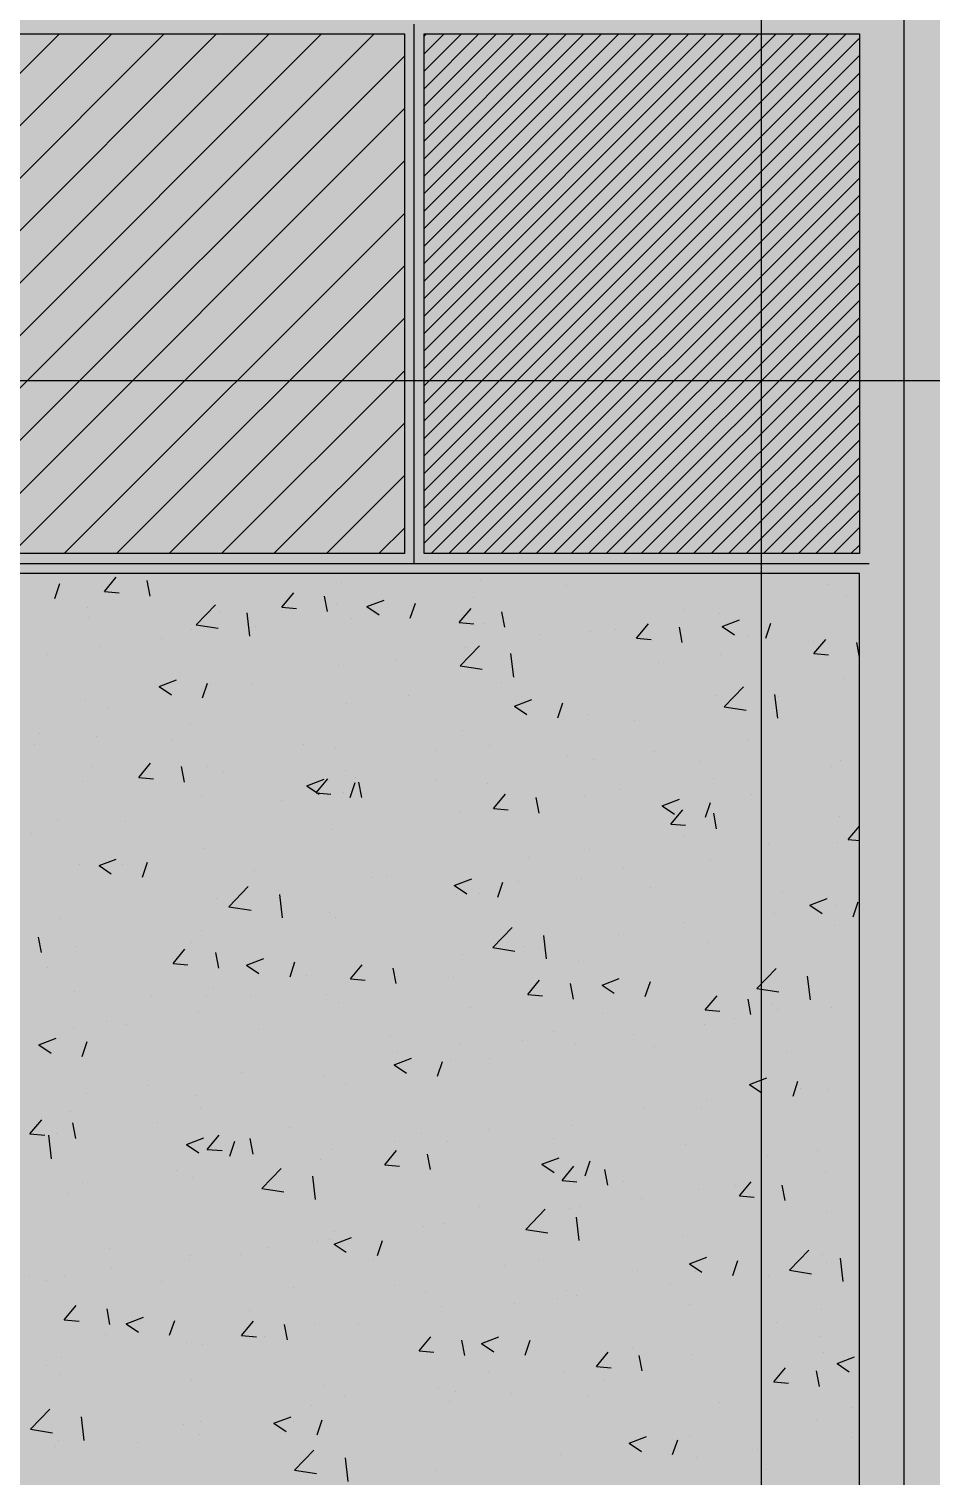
# Model space of a CAD drawing. Header units: millimetres. Extents: x 709 to 3952, y 378 to 2394.
# Drawn here: x 2125.4 to 2216.6, y 1641.6 to 1787.9 of the extents above; entities that cross this region are included whole.
import ezdxf

# ---------------------------------------------------------------- set-up
doc = ezdxf.new("R2010")
doc.units = ezdxf.units.MM
doc.layers.add('BAS', color=252, linetype='Continuous')

# ---------------------------------------------------------------- blocks, each defined once
blk = doc.blocks.new('*X202')
at = {"color": 0}
for p, q in [((410675.79, 4018803.05), (410707.79, 4018835.05)), ((410677.94, 4018799.89), (410713.1, 4018835.05)), ((410680.08, 4018796.73), (410718.4, 4018835.05)), ((410682.22, 4018793.56), (410723.7, 4018835.05)), ((410684.36, 4018790.4), (410729.01, 4018835.05)), ((410686.5, 4018787.24), (410734.31, 4018835.05)), ((410688.64, 4018784.08), (410739.61, 4018835.05)), ((410692.37, 4018782.5), (410744.91, 4018835.05)), ((410697.67, 4018782.5), (410750.22, 4018835.05)), ((410702.97, 4018782.5), (410755.52, 4018835.05)), ((410708.28, 4018782.5), (410760.82, 4018835.05)), ((410673.65, 4018806.21), (410701.82, 4018834.38)), ((410713.58, 4018782.5), (410763.89, 4018832.81)), ((410718.88, 4018782.5), (410763.89, 4018827.5)), ((410671.51, 4018809.37), (410685.4, 4018823.26)), ((410724.19, 4018782.5), (410763.89, 4018822.2)), ((410729.49, 4018782.5), (410763.89, 4018816.9)), ((410734.79, 4018782.5), (410763.89, 4018811.59)), ((410740.1, 4018782.5), (410763.89, 4018806.29)), ((410745.4, 4018782.5), (410763.89, 4018800.99)), ((410750.7, 4018782.5), (410763.89, 4018795.68)), ((410756.01, 4018782.5), (410763.89, 4018790.38)), ((410761.31, 4018782.5), (410763.89, 4018785.08))]:
    blk.add_line(p, q, dxfattribs=at)
blk = doc.blocks.new('*X203')
at = {"color": 0}
for p, q in [((410765.89, 4018792.38), (410808.55, 4018835.05)), ((410765.89, 4018794.15), (410806.79, 4018835.05)), ((410765.89, 4018795.92), (410805.02, 4018835.05)), ((410765.89, 4018797.68), (410803.25, 4018835.05)), ((410765.89, 4018799.45), (410801.48, 4018835.05)), ((410765.89, 4018801.22), (410799.72, 4018835.05)), ((410765.89, 4018802.99), (410797.95, 4018835.05)), ((410765.89, 4018804.76), (410796.18, 4018835.05)), ((410765.89, 4018806.52), (410794.41, 4018835.05)), ((410765.89, 4018808.29), (410792.64, 4018835.05)), ((410765.89, 4018810.06), (410790.88, 4018835.05)), ((410765.89, 4018811.83), (410789.11, 4018835.05)), ((410765.89, 4018813.59), (410787.34, 4018835.05)), ((410765.89, 4018815.36), (410785.57, 4018835.05)), ((410765.89, 4018817.13), (410783.81, 4018835.05)), ((410765.89, 4018818.9), (410782.04, 4018835.05)), ((410765.89, 4018820.67), (410780.27, 4018835.05)), ((410765.89, 4018822.43), (410778.5, 4018835.05)), ((410765.89, 4018824.2), (410776.73, 4018835.05)), ((410765.89, 4018825.97), (410774.97, 4018835.05)), ((410765.89, 4018827.74), (410773.2, 4018835.05)), ((410765.89, 4018829.5), (410771.43, 4018835.05)), ((410765.89, 4018831.27), (410769.66, 4018835.05)), ((410765.89, 4018833.04), (410767.9, 4018835.05)), ((410765.89, 4018834.81), (410766.13, 4018835.05)), ((410765.89, 4018790.61), (410809.89, 4018834.61)), ((410765.89, 4018788.85), (410809.89, 4018832.85)), ((410765.89, 4018787.08), (410809.89, 4018831.08)), ((410765.89, 4018785.31), (410809.89, 4018829.31)), ((410765.89, 4018783.54), (410809.89, 4018827.54)), ((410766.61, 4018782.5), (410809.89, 4018825.78)), ((410768.38, 4018782.5), (410809.89, 4018824.01)), ((410770.15, 4018782.5), (410809.89, 4018822.24)), ((410771.92, 4018782.5), (410809.89, 4018820.47)), ((410773.68, 4018782.5), (410809.89, 4018818.7)), ((410775.45, 4018782.5), (410809.89, 4018816.94)), ((410777.22, 4018782.5), (410809.89, 4018815.17)), ((410778.99, 4018782.5), (410809.89, 4018813.4)), ((410780.76, 4018782.5), (410809.89, 4018811.63)), ((410782.52, 4018782.5), (410809.89, 4018809.87)), ((410784.29, 4018782.5), (410809.89, 4018808.1)), ((410786.06, 4018782.5), (410809.89, 4018806.33)), ((410787.83, 4018782.5), (410809.89, 4018804.56)), ((410789.59, 4018782.5), (410809.89, 4018802.79)), ((410791.36, 4018782.5), (410809.89, 4018801.03)), ((410793.13, 4018782.5), (410809.89, 4018799.26)), ((410794.9, 4018782.5), (410809.89, 4018797.49)), ((410796.67, 4018782.5), (410809.89, 4018795.72)), ((410798.43, 4018782.5), (410809.89, 4018793.96)), ((410800.2, 4018782.5), (410809.89, 4018792.19)), ((410801.97, 4018782.5), (410809.89, 4018790.42)), ((410803.74, 4018782.5), (410809.89, 4018788.65)), ((410805.5, 4018782.5), (410809.89, 4018786.88)), ((410807.27, 4018782.5), (410809.89, 4018785.12)), ((410809.04, 4018782.5), (410809.89, 4018783.35))]:
    blk.add_line(p, q, dxfattribs=at)
blk = doc.blocks.new('*X234')
at = {"color": 0}
for p, q in [((410728.56, 4018777.96), (410729.07, 4018779.47)), ((410733.56, 4018778.66), (410734.76, 4018780.1)), ((410738.18, 4018778.2), (410737.89, 4018779.76)), ((410757.58, 4018779.53), (410757.58, 4018779.53)), ((410771.58, 4018779.81), (410771.58, 4018779.81)), ((410780.33, 4018779.3), (410780.33, 4018779.3)), ((410806.73, 4018779.33), (410806.73, 4018779.33)), ((410733.56, 4018778.66), (410735.05, 4018778.53)), ((410751.49, 4018777.09), (410752.7, 4018778.53)), ((410756.12, 4018776.63), (410755.83, 4018778.19)), ((410760.1, 4018777.13), (410761.86, 4018777.8)), ((410770.86, 4018778.05), (410770.86, 4018778.05)), ((410808.56, 4018778.2), (410808.56, 4018778.2)), ((410731.89, 4018777.08), (410731.89, 4018777.08)), ((410742.85, 4018775.28), (410744.8, 4018777.31)), ((410744.6, 4018777.66), (410744.6, 4018777.66)), ((410745.23, 4018776.52), (410745.23, 4018776.52)), ((410748.26, 4018774.15), (410747.99, 4018776.52)), ((410751.49, 4018777.09), (410752.99, 4018776.96)), ((410757, 4018777.31), (410757, 4018777.31)), ((410760.11, 4018777.13), (410761.35, 4018776.29)), ((410764.49, 4018775.96), (410765, 4018777.47)), ((410764.6, 4018777.23), (410764.6, 4018777.23)), ((410769.42, 4018775.52), (410770.63, 4018776.96)), ((410774.05, 4018775.06), (410773.76, 4018776.62)), ((410792.15, 4018776.82), (410792.15, 4018776.82)), ((410795.73, 4018776.44), (410795.73, 4018776.44)), ((410731.97, 4018776.06), (410731.97, 4018776.06)), ((410742.42, 4018774.8), (410742.42, 4018774.8)), ((410742.85, 4018775.28), (410745.07, 4018774.94)), ((410748.81, 4018775.15), (410748.81, 4018775.15)), ((410758.58, 4018775.95), (410758.58, 4018775.95)), ((410769.42, 4018775.52), (410770.92, 4018775.39)), ((410771.93, 4018775.39), (410771.93, 4018775.39)), ((410785.27, 4018774.82), (410785.27, 4018774.82)), ((410787.35, 4018773.96), (410788.56, 4018775.39)), ((410791.98, 4018773.49), (410791.69, 4018775.06)), ((410796.03, 4018775.13), (410797.78, 4018775.8)), ((410796.03, 4018775.13), (410797.28, 4018774.29)), ((410800.42, 4018773.96), (410800.93, 4018775.47)), ((410739.34, 4018773.91), (410739.34, 4018773.91)), ((410777.57, 4018774.32), (410777.57, 4018774.32)), ((410782.74, 4018774.57), (410782.74, 4018774.57)), ((410787.35, 4018773.96), (410788.85, 4018773.82)), ((410798.62, 4018774.26), (410798.62, 4018774.26)), ((410805.27, 4018773.59), (410805.27, 4018773.59)), ((410805.28, 4018772.39), (410806.49, 4018773.82)), ((410809.89, 4018772.04), (410809.62, 4018773.49)), ((410727.84, 4018772.3), (410727.84, 4018772.3)), ((410733.09, 4018773.08), (410733.09, 4018773.08)), ((410769.53, 4018771.14), (410771.48, 4018773.17)), ((410770.11, 4018772.97), (410770.11, 4018772.97)), ((410774.94, 4018770.01), (410774.67, 4018772.38)), ((410795.8, 4018772.34), (410795.8, 4018772.34)), ((410805.29, 4018772.39), (410806.78, 4018772.26)), ((410757.28, 4018771.21), (410757.28, 4018771.21)), ((410762.99, 4018771.82), (410762.99, 4018771.82)), ((410769.53, 4018771.14), (410771.75, 4018770.8)), ((410789.54, 4018771.52), (410789.54, 4018771.52)), ((410739.1, 4018769.07), (410740.85, 4018769.74)), ((410739.1, 4018769.07), (410740.34, 4018768.23)), ((410743.49, 4018767.9), (410743.99, 4018769.41)), ((410744.29, 4018769.33), (410744.29, 4018769.33)), ((410748.41, 4018769.31), (410748.41, 4018769.31)), ((410773.75, 4018769.44), (410773.75, 4018769.44)), ((410796.21, 4018767.01), (410798.16, 4018769.04)), ((410808.26, 4018769.88), (410808.26, 4018769.88)), ((410731.67, 4018767.73), (410731.67, 4018767.73)), ((410764.28, 4018768.19), (410764.28, 4018768.19)), ((410775.03, 4018767.06), (410776.78, 4018767.74)), ((410795.42, 4018768.12), (410795.42, 4018768.12)), ((410801.63, 4018765.87), (410801.35, 4018768.25)), ((410801.7, 4018768.07), (410801.7, 4018768.07)), ((410733.84, 4018766.81), (410733.84, 4018766.81)), ((410758.02, 4018767.37), (410758.02, 4018767.37)), ((410775.03, 4018767.06), (410776.27, 4018766.22)), ((410779.41, 4018765.9), (410779.92, 4018767.41)), ((410782.44, 4018766.25), (410782.44, 4018766.25)), ((410796.21, 4018767.01), (410798.43, 4018766.66)), ((410742.24, 4018765.29), (410742.24, 4018765.29)), ((410769.81, 4018764.65), (410769.81, 4018764.65)), ((410787.12, 4018765.57), (410787.12, 4018765.57)), ((410726.51, 4018763.22), (410726.51, 4018763.22)), ((410727.02, 4018764.31), (410727.02, 4018764.31)), ((410732.77, 4018764.05), (410732.77, 4018764.05)), ((410740.37, 4018763.74), (410740.37, 4018763.74)), ((410753.71, 4018763.18), (410753.71, 4018763.18)), ((410798.69, 4018763.73), (410798.69, 4018763.73)), ((410756.97, 4018762.89), (410756.97, 4018762.89)), ((410767.06, 4018762.61), (410767.06, 4018762.61)), ((410772.54, 4018763.07), (410772.54, 4018763.07)), ((410780.4, 4018762.05), (410780.4, 4018762.05)), ((410782.96, 4018761.66), (410782.96, 4018761.66)), ((410789.22, 4018762.48), (410789.22, 4018762.48)), ((410732.29, 4018760.95), (410732.29, 4018760.95)), ((410737.03, 4018759.86), (410738.23, 4018761.29)), ((410741.65, 4018759.39), (410741.36, 4018760.96)), ((410743.99, 4018761.01), (410743.99, 4018761.01)), ((410745.64, 4018760.38), (410745.64, 4018760.38)), ((410757.96, 4018760.57), (410757.96, 4018760.57)), ((410793.75, 4018761.49), (410793.75, 4018761.49)), ((410807.09, 4018760.92), (410807.09, 4018760.92)), ((410807.95, 4018761.56), (410807.95, 4018761.56)), ((410731.36, 4018759.41), (410731.36, 4018759.41)), ((410737.03, 4018759.86), (410738.52, 4018759.73)), ((410754.02, 4018759), (410755.77, 4018759.67)), ((410754.02, 4018759), (410755.27, 4018758.16)), ((410754.96, 4018758.29), (410756.16, 4018759.72)), ((410758.41, 4018757.83), (410758.92, 4018759.34)), ((410758.98, 4018759.82), (410758.98, 4018759.82)), ((410759.58, 4018757.82), (410759.29, 4018759.39)), ((410767.17, 4018759.58), (410767.17, 4018759.58)), ((410772.33, 4018759.26), (410772.33, 4018759.26)), ((410785.67, 4018758.69), (410785.67, 4018758.69)), ((410795.12, 4018759.8), (410795.12, 4018759.8)), ((410743.38, 4018758.06), (410743.38, 4018758.06)), ((410751.45, 4018757.51), (410751.45, 4018757.51)), ((410754.96, 4018758.29), (410756.45, 4018758.16)), ((410757.71, 4018758.33), (410757.71, 4018758.33)), ((410772.89, 4018756.72), (410774.1, 4018758.16)), ((410777.52, 4018756.25), (410777.23, 4018757.82)), ((410782.13, 4018757.92), (410782.13, 4018757.92)), ((410789.95, 4018757), (410791.7, 4018757.67)), ((410794.34, 4018755.83), (410794.84, 4018757.34)), ((410799.02, 4018758.13), (410799.02, 4018758.13)), ((410769.51, 4018756.32), (410769.51, 4018756.32)), ((410772.89, 4018756.72), (410774.39, 4018756.59)), ((410789.95, 4018757), (410791.19, 4018756.16)), ((410790.82, 4018755.15), (410792.03, 4018756.59)), ((410795.45, 4018754.68), (410795.16, 4018756.25)), ((410807.9, 4018755.95), (410807.9, 4018755.95)), ((410728.8, 4018755.56), (410728.8, 4018755.56)), ((410735.66, 4018755.43), (410735.66, 4018755.43)), ((410756.67, 4018754.56), (410756.67, 4018754.56)), ((410790.82, 4018755.15), (410792.32, 4018755.02)), ((410808.75, 4018753.58), (410809.89, 4018754.93)), ((410726.19, 4018754.18), (410726.19, 4018754.18)), ((410792.11, 4018753.87), (410792.11, 4018753.87)), ((410800.67, 4018753.16), (410800.67, 4018753.16)), ((410807.65, 4018753.24), (410807.65, 4018753.24)), ((410808.76, 4018753.58), (410809.89, 4018753.48)), ((410733.02, 4018750.94), (410734.77, 4018751.61)), ((410743.69, 4018752.69), (410743.69, 4018752.69)), ((410776.39, 4018751.8), (410776.39, 4018751.8)), ((410782.65, 4018752.62), (410782.65, 4018752.62)), ((410794.81, 4018751.48), (410794.81, 4018751.48)), ((410731.06, 4018751.09), (410731.06, 4018751.09)), ((410733.02, 4018750.94), (410734.26, 4018750.1)), ((410735.39, 4018751.03), (410735.39, 4018751.03)), ((410737.4, 4018749.77), (410737.91, 4018751.28)), ((410748.74, 4018750.47), (410748.74, 4018750.47)), ((410786.09, 4018750.65), (410786.09, 4018750.65)), ((410746.16, 4018746.79), (410748.11, 4018748.82)), ((410751.13, 4018748.47), (410751.13, 4018748.47)), ((410760.6, 4018749.72), (410760.6, 4018749.72)), ((410762.08, 4018749.91), (410762.08, 4018749.91)), ((410768.94, 4018748.94), (410770.7, 4018749.61)), ((410768.95, 4018748.93), (410770.19, 4018748.1)), ((410773.33, 4018747.77), (410773.84, 4018749.28)), ((410775.43, 4018749.34), (410775.43, 4018749.34)), ((410781.83, 4018749.6), (410781.83, 4018749.6)), ((410788.77, 4018748.78), (410788.77, 4018748.78)), ((410744.87, 4018747.65), (410744.87, 4018747.65)), ((410751.58, 4018745.66), (410751.3, 4018748.03)), ((410769.2, 4018748), (410769.2, 4018748)), ((410771.51, 4018748.15), (410771.51, 4018748.15)), ((410802.12, 4018748.21), (410802.12, 4018748.21)), ((410804.87, 4018746.93), (410806.62, 4018747.61)), ((410806.66, 4018747.67), (410806.66, 4018747.67)), ((410809.26, 4018745.77), (410809.77, 4018747.28)), ((410729.08, 4018745.57), (410729.08, 4018745.57)), ((410746.16, 4018746.79), (410748.39, 4018746.45)), ((410756.37, 4018746.24), (410756.37, 4018746.24)), ((410756.93, 4018745.65), (410756.93, 4018745.65)), ((410801.33, 4018746.09), (410801.33, 4018746.09)), ((410804.87, 4018746.93), (410806.12, 4018746.09)), ((410807.58, 4018746.91), (410807.58, 4018746.91)), ((410743.38, 4018744.37), (410743.38, 4018744.37)), ((410772.84, 4018742.65), (410774.79, 4018744.68)), ((410792.08, 4018745.17), (410792.08, 4018745.17)), ((410807.35, 4018744.91), (410807.35, 4018744.91)), ((410727.19, 4018742.15), (410726.9, 4018743.72)), ((410730.75, 4018742.77), (410730.75, 4018742.77)), ((410742.35, 4018743.15), (410742.35, 4018743.15)), ((410772.84, 4018742.65), (410775.07, 4018742.31)), ((410776.07, 4018742.76), (410776.07, 4018742.76)), ((410777.5, 4018742.66), (410777.5, 4018742.66)), ((410778.26, 4018741.52), (410777.98, 4018743.89)), ((410785.54, 4018744.01), (410785.54, 4018744.01)), ((410794.51, 4018743.15), (410794.51, 4018743.15)), ((410740.5, 4018741.05), (410741.7, 4018742.49)), ((410745.12, 4018740.59), (410744.83, 4018742.15)), ((410747.94, 4018740.87), (410749.69, 4018741.54)), ((410752.33, 4018739.7), (410752.83, 4018741.22)), ((410769.81, 4018741.94), (410769.81, 4018741.94)), ((410781.53, 4018741.28), (410781.53, 4018741.28)), ((410727.77, 4018740.64), (410727.77, 4018740.64)), ((410740.5, 4018741.05), (410741.99, 4018740.92)), ((410747.94, 4018740.87), (410749.18, 4018740.03)), ((410754.02, 4018739.86), (410754.02, 4018739.86)), ((410758.43, 4018739.48), (410759.63, 4018740.92)), ((410763.05, 4018739.02), (410762.76, 4018740.58)), ((410762.92, 4018740.16), (410762.92, 4018740.16)), ((410768.9, 4018739.68), (410768.9, 4018739.68)), ((410799.52, 4018738.52), (410801.47, 4018740.55)), ((410804.94, 4018737.38), (410804.66, 4018739.76)), ((410730.52, 4018738.26), (410730.52, 4018738.26)), ((410744.55, 4018738.61), (410744.55, 4018738.61)), ((410758.43, 4018739.48), (410759.92, 4018739.35)), ((410776.36, 4018737.92), (410777.56, 4018739.35)), ((410780.98, 4018737.45), (410780.7, 4018739.02)), ((410783.87, 4018738.87), (410785.62, 4018739.54)), ((410783.87, 4018738.87), (410785.11, 4018738.03)), ((410788.25, 4018737.7), (410788.76, 4018739.21)), ((410799.52, 4018738.52), (410801.75, 4018738.17)), ((410738.29, 4018737.79), (410738.29, 4018737.79)), ((410743.87, 4018737.69), (410743.87, 4018737.69)), ((410748.34, 4018737.66), (410748.34, 4018737.66)), ((410756.06, 4018737.92), (410756.06, 4018737.92)), ((410757.21, 4018737.13), (410757.21, 4018737.13)), ((410776.36, 4018737.91), (410777.86, 4018737.78)), ((410794.29, 4018736.35), (410795.5, 4018737.78)), ((410798.92, 4018735.88), (410798.63, 4018737.45)), ((410801.01, 4018737.05), (410801.01, 4018737.05)), ((410743.08, 4018736.05), (410743.08, 4018736.05)), ((410770.56, 4018736.57), (410770.56, 4018736.57)), ((410783.91, 4018736), (410783.91, 4018736)), ((410794.29, 4018736.35), (410795.79, 4018736.22)), ((410794.75, 4018736.23), (410794.75, 4018736.23)), ((410797.25, 4018735.44), (410797.25, 4018735.44)), ((410801.63, 4018736.42), (410801.63, 4018736.42)), ((410807.04, 4018736.59), (410807.04, 4018736.59)), ((410730.45, 4018734.44), (410730.45, 4018734.44)), ((410733.76, 4018735.16), (410733.76, 4018735.16)), ((410735.79, 4018734.9), (410735.79, 4018734.9)), ((410749.14, 4018734.34), (410749.14, 4018734.34)), ((410778.96, 4018734.15), (410778.96, 4018734.15)), ((410787.05, 4018733.91), (410787.05, 4018733.91)), ((410794.21, 4018734.83), (410794.21, 4018734.83)), ((410726.93, 4018732.81), (410728.68, 4018733.48)), ((410726.93, 4018732.81), (410728.18, 4018731.97)), ((410731.32, 4018731.64), (410731.83, 4018733.15)), ((410762.49, 4018733.77), (410762.49, 4018733.77)), ((410769.49, 4018732.9), (410769.49, 4018732.9)), ((410775.83, 4018733.21), (410775.83, 4018733.21)), ((410781.22, 4018732.96), (410781.22, 4018732.96)), ((410789.18, 4018732.64), (410789.18, 4018732.64)), ((410762.86, 4018730.81), (410764.61, 4018731.48)), ((410763.23, 4018732.08), (410763.23, 4018732.08)), ((410767.25, 4018729.64), (410767.76, 4018731.15)), ((410768.59, 4018731.36), (410768.59, 4018731.36)), ((410772.47, 4018731.41), (410772.47, 4018731.41)), ((410802.52, 4018732.08), (410802.52, 4018732.08)), ((410747.44, 4018730), (410747.44, 4018730)), ((410755.76, 4018729.6), (410755.76, 4018729.6)), ((410762.86, 4018730.81), (410764.11, 4018729.97)), ((410798.79, 4018728.8), (410800.54, 4018729.48)), ((410737.98, 4018728.75), (410737.98, 4018728.75)), ((410757.89, 4018728.91), (410757.89, 4018728.91)), ((410798.79, 4018728.8), (410800.03, 4018727.96)), ((410803.18, 4018727.64), (410803.68, 4018729.15)), ((410803.9, 4018728.44), (410803.9, 4018728.44)), ((410806.74, 4018728.27), (410806.74, 4018728.27)), ((410731.72, 4018727.93), (410731.72, 4018727.93)), ((410742.77, 4018727.72), (410742.77, 4018727.72)), ((410793.9, 4018726.51), (410793.9, 4018726.51)), ((410794.43, 4018727.19), (410794.43, 4018727.19)), ((410726.03, 4018723.82), (410727.24, 4018725.25)), ((410730.15, 4018726.12), (410730.15, 4018726.12)), ((410743.31, 4018726.41), (410743.31, 4018726.41)), ((410788.17, 4018726.37), (410788.17, 4018726.37)), ((410726.04, 4018723.82), (410727.53, 4018723.69)), ((410728.21, 4018721.3), (410727.94, 4018723.68)), ((410728.73, 4018723.9), (410728.73, 4018723.9)), ((410730.66, 4018723.35), (410730.37, 4018724.92)), ((410738.9, 4018724.99), (410738.9, 4018724.99)), ((410743.97, 4018722.25), (410745.17, 4018723.68)), ((410752.24, 4018724.42), (410752.24, 4018724.42)), ((410765.59, 4018723.86), (410765.59, 4018723.86)), ((410772.38, 4018724.29), (410772.38, 4018724.29)), ((410780.92, 4018724.64), (410780.92, 4018724.64)), ((410741.86, 4018722.74), (410743.61, 4018723.42)), ((410741.86, 4018722.74), (410743.1, 4018721.9)), ((410743.97, 4018722.25), (410745.46, 4018722.12)), ((410746.24, 4018721.58), (410746.75, 4018723.09)), ((410748.59, 4018721.78), (410748.3, 4018723.35)), ((410756.66, 4018722.22), (410756.66, 4018722.22)), ((410761.9, 4018720.68), (410763.1, 4018722.12)), ((410762.91, 4018723.04), (410762.91, 4018723.04)), ((410768.29, 4018723.04), (410768.29, 4018723.04)), ((410778.93, 4018723.3), (410778.93, 4018723.3)), ((410792.28, 4018722.73), (410792.28, 4018722.73)), ((410805.62, 4018722.17), (410805.62, 4018722.17)), ((410755.45, 4018721.27), (410755.45, 4018721.27)), ((410761.9, 4018720.68), (410763.39, 4018720.55)), ((410766.52, 4018720.21), (410766.23, 4018721.78)), ((410777.78, 4018720.74), (410779.54, 4018721.41)), ((410777.79, 4018720.74), (410779.03, 4018719.9)), ((410782.17, 4018719.57), (410782.68, 4018721.08)), ((410800.6, 4018721.5), (410800.6, 4018721.5)), ((410740.87, 4018720.14), (410740.87, 4018720.14)), ((410742.47, 4018719.4), (410742.47, 4018719.4)), ((410749.48, 4018718.3), (410751.42, 4018720.33)), ((410754.89, 4018717.17), (410754.62, 4018719.54)), ((410779.83, 4018719.11), (410781.03, 4018720.55)), ((410784.45, 4018718.64), (410784.16, 4018720.21)), ((410806.43, 4018719.95), (410806.43, 4018719.95)), ((410729.84, 4018717.8), (410729.84, 4018717.8)), ((410731.4, 4018718.89), (410731.4, 4018718.89)), ((410749.48, 4018718.3), (410751.7, 4018717.96)), ((410779.83, 4018719.11), (410781.32, 4018718.98)), ((410786.02, 4018719), (410786.02, 4018719)), ((410793.6, 4018718.19), (410793.6, 4018718.19)), ((410797.32, 4018718.58), (410797.32, 4018718.58)), ((410797.76, 4018717.54), (410798.96, 4018718.98)), ((410802.38, 4018717.07), (410802.1, 4018718.64)), ((410771.44, 4018716.49), (410771.44, 4018716.49)), ((410780.61, 4018716.31), (410780.61, 4018716.31)), ((410781.6, 4018716.51), (410781.6, 4018716.51)), ((410787.85, 4018717.33), (410787.85, 4018717.33)), ((410797.76, 4018717.54), (410799.26, 4018717.41)), ((410776.16, 4018714.16), (410778.11, 4018716.19)), ((410781.57, 4018713.03), (410781.3, 4018715.4)), ((410806.59, 4018716.01), (410806.59, 4018716.01)), ((410756.78, 4018712.68), (410758.53, 4018713.35)), ((410756.86, 4018713.99), (410756.86, 4018713.99)), ((410765.81, 4018714.43), (410765.81, 4018714.43)), ((410767.99, 4018714.71), (410767.99, 4018714.71)), ((410776.16, 4018714.16), (410778.38, 4018713.82)), ((410792.01, 4018713.51), (410792.01, 4018713.51)), ((410734.03, 4018712.21), (410734.03, 4018712.21)), ((410750.08, 4018712.36), (410750.08, 4018712.36)), ((410755.15, 4018712.95), (410755.15, 4018712.95)), ((410756.34, 4018713.18), (410756.34, 4018713.18)), ((410756.78, 4018712.68), (410758.02, 4018711.84)), ((410761.17, 4018711.51), (410761.67, 4018713.02)), ((410802.84, 4018710.02), (410804.79, 4018712.05)), ((410742.17, 4018711.08), (410742.17, 4018711.08)), ((410742.28, 4018711.49), (410742.28, 4018711.49)), ((410747.37, 4018711.65), (410747.37, 4018711.65)), ((410760.72, 4018711.08), (410760.72, 4018711.08)), ((410774.06, 4018710.52), (410774.06, 4018710.52)), ((410777.43, 4018711.01), (410777.43, 4018711.01)), ((410792.71, 4018710.68), (410794.46, 4018711.35)), ((410792.71, 4018710.67), (410793.95, 4018709.84)), ((410797.09, 4018709.51), (410797.6, 4018711.02)), ((410806.13, 4018711.63), (410806.13, 4018711.63)), ((410806.53, 4018710.8), (410806.53, 4018710.8)), ((410808.25, 4018708.89), (410807.98, 4018711.26)), ((410725.95, 4018709.42), (410725.95, 4018709.42)), ((410727.7, 4018708.99), (410727.7, 4018708.99)), ((410729.54, 4018709.48), (410729.54, 4018709.48)), ((410734.29, 4018710.28), (410734.29, 4018710.28)), ((410787.41, 4018709.96), (410787.41, 4018709.96)), ((410793.29, 4018709.87), (410793.29, 4018709.87)), ((410800.75, 4018709.39), (410800.75, 4018709.39)), ((410802.84, 4018710.02), (410805.06, 4018709.68)), ((410739.3, 4018708.85), (410739.3, 4018708.85)), ((410752.64, 4018708.29), (410752.64, 4018708.29)), ((410762.85, 4018708.5), (410762.85, 4018708.5)), ((410765.99, 4018707.73), (410765.99, 4018707.73)), ((410780.31, 4018707.99), (410780.31, 4018707.99)), ((410781.28, 4018707.47), (410781.28, 4018707.47)), ((410790.75, 4018708.72), (410790.75, 4018708.72)), ((410729.5, 4018705.01), (410730.71, 4018706.45)), ((410734.13, 4018704.55), (410733.84, 4018706.11)), ((410767.68, 4018706.39), (410767.68, 4018706.39)), ((410775.02, 4018706.65), (410775.02, 4018706.65)), ((410779.33, 4018707.16), (410779.33, 4018707.16)), ((410792.68, 4018706.6), (410792.68, 4018706.6)), ((410806.03, 4018706.03), (410806.03, 4018706.03)), ((410729.5, 4018705.01), (410731, 4018704.88)), ((410735.77, 4018704.62), (410737.52, 4018705.29)), ((410735.77, 4018704.61), (410737.02, 4018703.78)), ((410740.16, 4018703.45), (410740.67, 4018704.96)), ((410747.43, 4018703.44), (410748.64, 4018704.88)), ((410748.27, 4018706), (410748.27, 4018706)), ((410752.06, 4018702.98), (410751.77, 4018704.54)), ((410754.85, 4018704.63), (410754.85, 4018704.63)), ((410759.23, 4018704.57), (410759.23, 4018704.57)), ((410801.55, 4018704.76), (410801.55, 4018704.76)), ((410733.69, 4018703.5), (410733.69, 4018703.5)), ((410747.44, 4018703.44), (410748.93, 4018703.31)), ((410749.76, 4018703.32), (410749.76, 4018703.32)), ((410765.37, 4018701.87), (410766.57, 4018703.31)), ((410771.7, 4018702.61), (410773.45, 4018703.28)), ((410805.83, 4018703.3), (410805.83, 4018703.3)), ((410741.86, 4018702.76), (410741.86, 4018702.76)), ((410743.5, 4018702.5), (410743.5, 4018702.5)), ((410765.37, 4018701.87), (410766.86, 4018701.74)), ((410769.99, 4018701.41), (410769.7, 4018702.97)), ((410771.7, 4018702.61), (410772.95, 4018701.77)), ((410776.09, 4018701.44), (410776.6, 4018702.96)), ((410783.3, 4018700.31), (410784.5, 4018701.74)), ((410786.97, 4018702.26), (410786.97, 4018702.26)), ((410806.22, 4018701.76), (410806.22, 4018701.76)), ((410727.71, 4018700.42), (410727.71, 4018700.42)), ((410729.23, 4018701.16), (410729.23, 4018701.16)), ((410783.3, 4018700.31), (410784.79, 4018700.17)), ((410787.92, 4018699.84), (410787.63, 4018701.41)), ((410792.99, 4018701.54), (410792.99, 4018701.54)), ((410799.96, 4018700.94), (410799.96, 4018700.94)), ((410801.23, 4018698.74), (410802.43, 4018700.17)), ((410807.63, 4018700.61), (410809.38, 4018701.28)), ((410807.63, 4018700.61), (410808.87, 4018699.77)), ((410729.05, 4018699.5), (410729.05, 4018699.5)), ((410742.4, 4018698.94), (410742.4, 4018698.94)), ((410772.39, 4018699.75), (410772.39, 4018699.75)), ((410780.01, 4018699.67), (410780.01, 4018699.67)), ((410784.17, 4018698.86), (410784.17, 4018698.86)), ((410801.23, 4018698.74), (410802.72, 4018698.61)), ((410805.85, 4018698.27), (410805.56, 4018699.84)), ((410755.74, 4018698.38), (410755.74, 4018698.38)), ((410757.82, 4018697.25), (410757.82, 4018697.25)), ((410767.38, 4018698.07), (410767.38, 4018698.07)), ((410769.09, 4018697.81), (410769.09, 4018697.81)), ((410774.7, 4018697.61), (410774.7, 4018697.61)), ((410782.44, 4018697.25), (410782.44, 4018697.25)), ((410726.11, 4018693.95), (410728.06, 4018695.98)), ((410754.54, 4018696.31), (410754.54, 4018696.31)), ((410768.44, 4018696.79), (410768.44, 4018696.79)), ((410795.78, 4018696.68), (410795.78, 4018696.68)), ((410809.13, 4018696.12), (410809.13, 4018696.12)), ((410731.53, 4018692.81), (410731.25, 4018695.19)), ((410741.56, 4018694.43), (410741.56, 4018694.43)), ((410743.24, 4018694.75), (410743.24, 4018694.75)), ((410750.7, 4018694.55), (410752.45, 4018695.22)), ((410750.7, 4018694.55), (410751.94, 4018693.71)), ((410752.65, 4018694.71), (410752.65, 4018694.71)), ((410755.08, 4018693.38), (410755.59, 4018694.89)), ((410805.52, 4018694.98), (410805.52, 4018694.98)), ((410726.11, 4018693.95), (410728.33, 4018693.6)), ((410743.18, 4018693.46), (410743.18, 4018693.46)), ((410786.62, 4018692.55), (410788.37, 4018693.22)), ((410791.01, 4018691.38), (410791.52, 4018692.89)), ((410792.69, 4018693.22), (410792.69, 4018693.22)), ((410809.11, 4018693.15), (410809.11, 4018693.15)), ((410728.66, 4018692.25), (410728.66, 4018692.25)), ((410728.93, 4018692.83), (410728.93, 4018692.83)), ((410736.93, 4018692.64), (410736.93, 4018692.64)), ((410752.79, 4018689.81), (410754.74, 4018691.84)), ((410786.63, 4018692.55), (410787.87, 4018691.71)), ((410799.64, 4018691.9), (410799.64, 4018691.9)), ((410758.21, 4018688.68), (410757.93, 4018691.05)), ((410779.7, 4018691.35), (410779.7, 4018691.35)), ((410793.38, 4018691.07), (410793.38, 4018691.07)), ((410752.79, 4018689.81), (410755.01, 4018689.46)), ((410767.07, 4018689.75), (410767.07, 4018689.75)), ((410800.52, 4018689.84), (410800.52, 4018689.84))]:
    blk.add_line(p, q, dxfattribs=at)

msp = doc.modelspace()

# ---------------------------------------------------------------- hatches: boundary and pattern name
at = {"layer": 'BAS', "true_color": 0xc7c8ca, "transparency": 33554513}
h = msp.add_hatch(color=9, dxfattribs=at)
h.dxf.hatch_style = 1
h.paths.add_polyline_path([(735.07, 2394.13), (735.07, 400.97), (3218.5, 400.97), (3218.5, 2394.13)])
h.paths.add_polyline_path([(1826.32, 1353.24), (2408.56, 1353.24), (2408.56, 918.34), (1826.32, 918.34)], flags=16)

# ---------------------------------------------------------------- linework, layer by layer
at = {"layer": 'BAS'}
for p, q in [((2213.9, 1799.88), (2213.9, 1504.88)), ((2164.4, 1733.88), (2164.4, 1788.43)), ((2088.69, 1733.88), (2210.4, 1733.88))]:
    msp.add_line(p, q, dxfattribs=at)
at = {"layer": 'BAS', "flags": 128}
for points in [[(2199.51, 952.38), (2199.51, 2152.38)], [(2209.4, 1503.82), (2209.4, 1732.88), (2088.16, 1732.88), (2067.28, 1763.71), (1999.51, 1717.82)], [(1999.51, 1752.38), (2427.03, 1752.38)]]:
    msp.add_lwpolyline(points, dxfattribs=at)
for points in [[(2068.94, 1764.83), (2102.31, 1787.43), (2163.4, 1787.43), (2163.4, 1734.88), (2089.22, 1734.88)], [(2165.4, 1787.43), (2209.4, 1787.43), (2209.4, 1734.88), (2165.4, 1734.88)]]:
    msp.add_lwpolyline(points, close=True, dxfattribs=at)

# ---------------------------------------------------------------- block references
at = {"layer": 'BAS'}
for name in ['*X202', '*X203', '*X234']:
    msp.add_blockref(name, (-408600.49, -4017047.62), dxfattribs=at)

doc.saveas('drawing.dxf')
